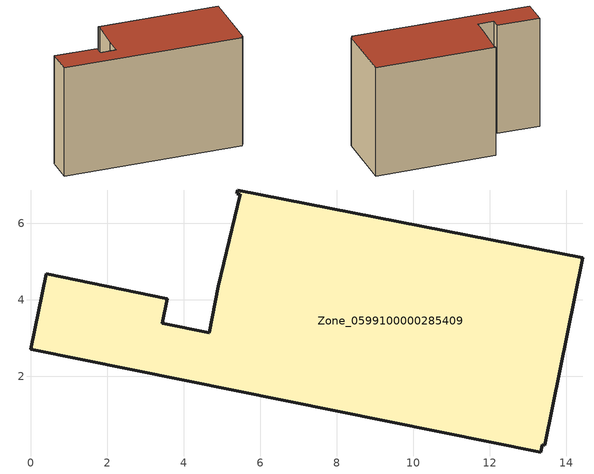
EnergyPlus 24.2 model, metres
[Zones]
Zone_0599100000285409
 floor ground (C_G): 4.91,4.35 5.47,6.75 5.39,6.77 5.41,6.87 14.43,5.1 13.45,0.19 13.37,0.2 13.34,0.01 0,2.71 0.4,4.68 3.57,4.03 3.44,3.38 4.66,3.13 z0
 wall outside (C_F): 0,2.71 13.34,0.01 13.37,0.2 13.45,0.19 14.43,5.1 5.41,6.87 5.39,6.77 5.47,6.75 4.91,4.35 4.66,3.13 3.44,3.38 3.57,4.03 0.4,4.68 0,2.71 z0:8.73
 roof outside (C_R): 4.91,4.35 4.66,3.13 3.44,3.38 3.57,4.03 0.4,4.68 0,2.71 13.34,0.01 13.37,0.2 13.45,0.19 14.43,5.1 5.41,6.87 5.39,6.77 5.47,6.75 z8.73
[BUILDING]
Pand.0599100000285409: North Axis=0; Terrain=City; Loads Convergence Tolerance Value=0.04; Temperature Convergence Tolerance Value=0.4; Solar Distribution=FullExterior; Maximum Number of Warmup Days=25; Minimum Number of Warmup Days=1
[Site:Location]
Rotterdam.The.Hague.AP_ZH_NLD Design_Conditions: Latitude=51.96; Longitude=4.45; Time Zone=1; Elevation=-4.5
[SITE:GROUNDTEMPERATURE:BUILDINGSURFACE]
18, 18, 18, 18, 18, 18, 18, 18, 18, 18, 18, 18
[MATERIAL] Thermal Absorptance=0.9; Solar Absorptance=0.7; Visible Absorptance=0.7
Name | Roughness | Thickness | Conductivity | Density | Specific Heat
G.TI.1975-1991 | MediumSmooth | 0.15 | 0.288461 | 540 | 1210
F.TI.1975-1991 | Rough | 0.3 | 0.230769 | 1920 | 840
R.TI.1975-1991 | MediumRough | 0.2 | 0.153846 | 1500 | 1000
[CONSTRUCTION]
C_G: G.TI.1975-1991
C_F: F.TI.1975-1991
C_R: R.TI.1975-1991
[ZONE]
Zone_0599100000285409: Type=1; Multiplier=1; Ceiling Height=Autocalculate; Volume=Autocalculate; Floor Area=autocalculate; Part of Total Floor Area=Yes
[ZONEINFILTRATION:DESIGNFLOWRATE]
Infil_Zone_0599100000285409: Zone or ZoneList or Space or SpaceList=Zone_0599100000285409; Schedule=AlwaysOn; Design Flow Rate Calculation Method=Flow/Area; Flow Rate per Floor Area=0.003; Constant Term Coefficient=1; Temperature Term Coefficient=0; Velocity Term Coefficient=0; Velocity Squared Term Coefficient=0
[HVACTEMPLATE:ZONE:IDEALLOADSAIRSYSTEM]
Zone_0599100000285409: Maximum Heating Supply Air Temperature=50; Minimum Cooling Supply Air Temperature=13; Maximum Heating Supply Air Humidity Ratio=0.0156; Minimum Cooling Supply Air Humidity Ratio=0.0077; Heating Limit=NoLimit; Cooling Limit=NoLimit; Dehumidification Control Type=ConstantSensibleHeatRatio; Cooling Sensible Heat Ratio=0.7; Dehumidification Setpoint=60; Humidification Control Type=None; Humidification Setpoint=30; Outdoor Air Method=None; Outdoor Air Flow Rate per Person=0.00944; Outdoor Air Flow Rate per Zone Floor Area=0; Outdoor Air Flow Rate per Zone=0; Demand Controlled Ventilation Type=None; Outdoor Air Economizer Type=NoEconomizer; Heat Recovery Type=None; Sensible Heat Recovery Effectiveness=0.7; Latent Heat Recovery Effectiveness=0.65
[ZONECONTROL:THERMOSTAT]
ThermostatControl_Zone_0599100000285409: Zone or ZoneList=Zone_0599100000285409; Control Type Schedule=DualSetpointControlType; Control 1=Thermostat_Zone_0599100000285409; Temperature Difference Between Cutout And Setpoint=0
[THERMOSTATSETPOINT:DUALSETPOINT]
Thermostat_Zone_0599100000285409: Heating Setpoint Temperature Schedule=HeatingSetpoint_Zone_0599100000285409; Cooling Setpoint Temperature Schedule=CoolingSetpoint_Zone_0599100000285409
[SCHEDULE:COMPACT]
HeatingSetpoint_Zone_0599100000285409: Through: 12/31, For: AllDays, Until: 24:00, 21
CoolingSetpoint_Zone_0599100000285409: Through: 12/31, For: AllDays, Until: 24:00, 24
DualSetpointControlType: Through: 12/31, For: AllDays, Until: 24:00, 4
AlwaysOn: Through: 12/31, For: AllDays, Until: 24:00, 1
